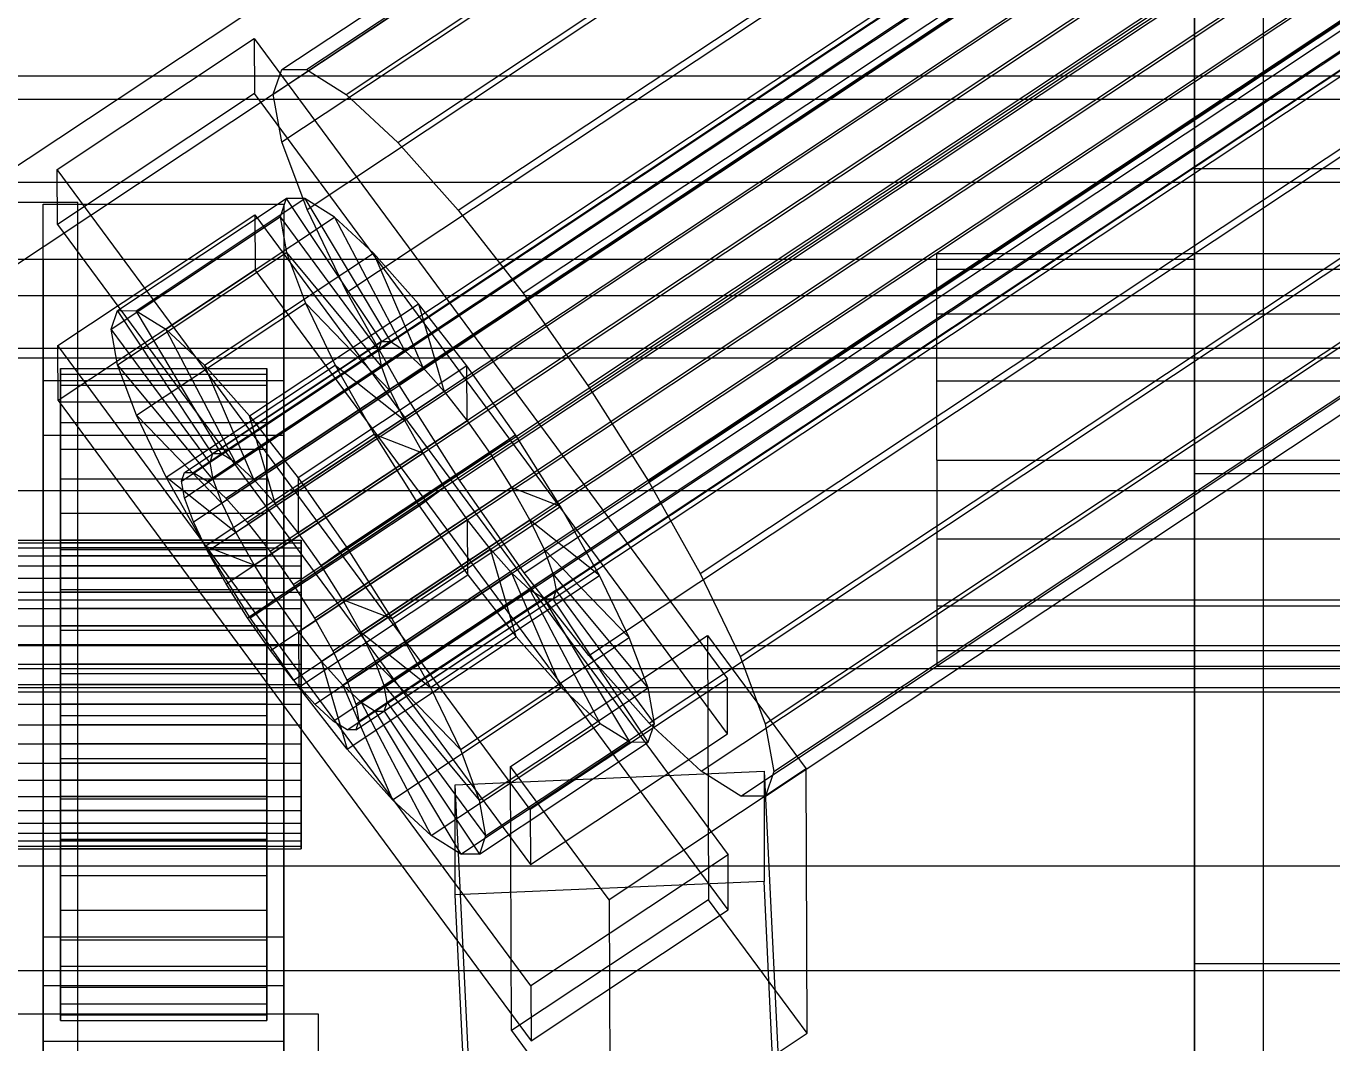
# Model space of a CAD drawing. Header units: millimetres. Extents: x -191664 to 191490, y -197311 to 10263.
# Drawn here: x 132 to 208, y -29853.9 to -29794.8 of the extents above; entities that cross this region are included whole.
import ezdxf

# ---------------------------------------------------------------- set-up
doc = ezdxf.new("R2010")
doc.units = ezdxf.units.MM
for name, color, linetype, lineweight in [('COTAS_USUARIO', 1, 'Continuous', 0), ('frontal_briquetadora', 7, 'Continuous', 0), ('frontal_C01', 7, 'Continuous', 0), ('frontal_C02', 7, 'Continuous', 0), ('frontal_secador', 7, 'Continuous', 0)]:
    doc.layers.add(name, color=color, linetype=linetype, lineweight=lineweight)
doc.dimstyles.new('PLANTA_100', dxfattribs={"dimtxt": 250, "dimasz": 150, "dimexe": 150, "dimexo": 80, "dimgap": 100, "dimtad": 1, "dimtih": 1, "dimtoh": 1, "dimdec": 1, "dimdsep": 46, "dimcen": 0.09, "dimclrd": 1, "dimclre": 1, "dimclrt": 1, "dimadec": 0, "dimazin": 0, "dimtfac": 1, "dimtdec": 4, "dimtofl": 0, "dimtmove": 0, "dimatfit": 3, "dimfxl": 1, "dimtolj": 1, "dimtzin": 0, "dimarcsym": 0})

# ---------------------------------------------------------------- blocks, each defined once
blk = doc.blocks.new('*D107')
at = {"layer": 'COTAS_USUARIO', "color": 1, "lineweight": -2, "transparency": 16777216}
for p, q in [((100, -29700), (1370, -29700)), ((1220, -29850), (1220, -30125)), ((100, -30275), (1370, -30275))]:
    blk.add_line(p, q, dxfattribs=at)
at = {"layer": 'COTAS_USUARIO', "color": 1, "transparency": 16777216}
for points in [[(1195, -29850), (1245, -29850), (1220, -29700)], [(1195, -30125), (1245, -30125), (1220, -30275)]]:
    blk.add_solid(points, dxfattribs=at)
at = {"layer": 'Defpoints', "color": 0, "transparency": 16777216}
for p in [(20, -29700), (20, -30275), (1220, -30275)]:
    blk.add_point(p, dxfattribs=at)
blk = doc.blocks.new('*D115')
at = {"layer": 'COTAS_USUARIO', "color": 1, "lineweight": -2, "transparency": 16777216}
for p, q in [((100, -29700), (1370, -29700)), ((1220, -29850), (1220, -30125)), ((100, -30275), (1370, -30275))]:
    blk.add_line(p, q, dxfattribs=at)
at = {"layer": 'COTAS_USUARIO', "color": 1, "transparency": 16777216}
for points in [[(1195, -29850), (1245, -29850), (1220, -29700)], [(1195, -30125), (1245, -30125), (1220, -30275)]]:
    blk.add_solid(points, dxfattribs=at)
at = {"layer": 'Defpoints', "color": 0, "transparency": 16777216}
for p in [(20, -29700), (20, -30275), (1220, -30275)]:
    blk.add_point(p, dxfattribs=at)
blk = doc.blocks.new('*D117')
at = {"layer": 'COTAS_USUARIO', "color": 1, "lineweight": -2, "transparency": 16777216}
for p, q in [((1200, -29280), (1200, -29130)), ((80, -29430), (1350, -29430)), ((80, -29710), (1350, -29710)), ((1200, -29860), (1200, -30010))]:
    blk.add_line(p, q, dxfattribs=at)
at = {"layer": 'COTAS_USUARIO', "color": 1, "transparency": 16777216}
for points in [[(1175, -29280), (1225, -29280), (1200, -29430)], [(1175, -29860), (1225, -29860), (1200, -29710)]]:
    blk.add_solid(points, dxfattribs=at)
at = {"layer": 'Defpoints', "color": 0, "transparency": 16777216}
for p in [(0, -29430), (0, -29710), (1200, -29710)]:
    blk.add_point(p, dxfattribs=at)
blk = doc.blocks.new('*D118')
at = {"layer": 'COTAS_USUARIO', "color": 1, "lineweight": -2, "transparency": 16777216}
for p, q in [((1200, -29560), (1200, -29410)), ((80, -29710), (1350, -29710)), ((80, -29990), (1350, -29990)), ((1200, -30140), (1200, -30290))]:
    blk.add_line(p, q, dxfattribs=at)
at = {"layer": 'COTAS_USUARIO', "color": 1, "transparency": 16777216}
for points in [[(1175, -29560), (1225, -29560), (1200, -29710)], [(1175, -30140), (1225, -30140), (1200, -29990)]]:
    blk.add_solid(points, dxfattribs=at)
at = {"layer": 'Defpoints', "color": 0, "transparency": 16777216}
for p in [(0, -29710), (0, -29990), (1200, -29990)]:
    blk.add_point(p, dxfattribs=at)
blk = doc.blocks.new('*D119')
at = {"layer": 'COTAS_USUARIO', "color": 1, "lineweight": -2, "transparency": 16777216}
for p, q in [((1200, -29840), (1200, -29690)), ((80, -29990), (1350, -29990)), ((80, -30270), (1350, -30270)), ((1200, -30420), (1200, -30570))]:
    blk.add_line(p, q, dxfattribs=at)
at = {"layer": 'COTAS_USUARIO', "color": 1, "transparency": 16777216}
for points in [[(1175, -29840), (1225, -29840), (1200, -29990)], [(1175, -30420), (1225, -30420), (1200, -30270)]]:
    blk.add_solid(points, dxfattribs=at)
at = {"layer": 'Defpoints', "color": 0, "transparency": 16777216}
for p in [(0, -29990), (0, -30270), (1200, -30270)]:
    blk.add_point(p, dxfattribs=at)

msp = doc.modelspace()

# ---------------------------------------------------------------- linework, layer by layer
at = {"layer": 'frontal_briquetadora', "color": 8, "true_color": 0x6f7d84}
for p, q in [((200, -29765), (200, -29920)), ((204, -29920), (204, -29765))]:
    msp.add_line(p, q, dxfattribs=at)
at = {"layer": 'frontal_briquetadora', "color": 9, "true_color": 0xb9c3c2}
for p, q in [((200, -29799.164), (200, -29786.061)), ((200, -29786.965), (200, -29800.407)), ((200, -29807.297), (200, -29792.217)), ((200, -29793.034), (200, -29808.326)), ((200, -29815.779), (200, -29799.164)), ((200, -29800.407), (200, -29817.241)), ((480, -29803.052), (200, -29803.052)), ((200, -29803.052), (200, -29806.399)), ((200, -29806.043), (200, -29803.052)), ((200, -29803.946), (200, -29803.763)), ((200, -29803.763), (200, -29809.778)), ((200, -29810.289), (200, -29803.946)), ((200, -29814.779), (200, -29806.043)), ((200, -29806.399), (200, -29815.42)), ((200, -29825.094), (200, -29807.297)), ((200, -29808.326), (-160, -29808.326)), ((200, -29808.326), (200, -29826.235)), ((200, -29809.778), (200, -29820.797)), ((200, -29821.536), (200, -29810.289)), ((200, -29827.53), (200, -29814.779)), ((200, -29815.42), (200, -29828.329)), ((200, -29834.281), (200, -29815.779)), ((200, -29817.241), (200, -29835.819)), ((480, -29820.797), (200, -29820.797)), ((200, -29820.797), (200, -29834.64)), ((200, -29835.46), (200, -29821.536)), ((200, -29843.865), (200, -29825.094)), ((200, -29826.235), (200, -29845.006)), ((200, -29841.77), (200, -29827.53)), ((200, -29828.329), (200, -29842.57)), ((200, -29852.858), (200, -29834.281)), ((200, -29834.64), (200, -29848.563)), ((200, -29849.302), (200, -29835.46)), ((200, -29835.819), (200, -29854.32)), ((200, -29854.679), (200, -29841.77)), ((200, -29842.57), (200, -29855.32)), ((200, -29861.773), (200, -29843.865)), ((200, -29845.006), (200, -29862.803)), ((200, -29848.563), (200, -29859.811)), ((200, -29860.322), (200, -29849.302)), ((480, -29849.302), (200, -29849.302)), ((200, -29869.692), (200, -29852.858))]:
    msp.add_line(p, q, dxfattribs=at)
at = {"layer": 'frontal_briquetadora', "color": 9, "true_color": 0xb7c1c4}
for p, q in [((185, -29808.913), (185, -29808)), ((285, -29808), (185, -29808)), ((185, -29811.515), (185, -29808.913)), ((285, -29808.913), (185, -29808.913)), ((185, -29815.408), (185, -29811.515)), ((285, -29811.515), (185, -29811.515)), ((185, -29820), (185, -29815.408)), ((285, -29815.408), (185, -29815.408)), ((185, -29820), (185, -29824.592)), ((185, -29820), (285, -29820)), ((185, -29824.592), (185, -29828.485)), ((285, -29824.592), (185, -29824.592)), ((185, -29828.485), (185, -29831.087)), ((285, -29828.485), (185, -29828.485)), ((185, -29831.087), (185, -29832)), ((285, -29831.087), (185, -29831.087)), ((285, -29832), (185, -29832))]:
    msp.add_line(p, q, dxfattribs=at)
at = {"layer": 'frontal_C01', "color": 252, "true_color": 0x83939a}
for p, q in [((146.872, -29797.274), (331.181, -29674.943)), ((148.32, -29797.282), (332.629, -29674.95)), ((146.383, -29798.708), (330.692, -29676.376)), ((150.629, -29798.729), (334.938, -29676.398)), ((146.887, -29801.484), (331.197, -29679.153)), ((153.641, -29801.518), (337.95, -29679.186)), ((148.35, -29805.414), (332.659, -29683.083)), ((157.152, -29805.458), (341.461, -29683.127)), ((150.672, -29810.23), (334.981, -29687.899)), ((345.231, -29687.95), (160.922, -29810.281)), ((153.694, -29815.604), (338.003, -29693.272)), ((164.693, -29815.658), (349.002, -29693.327)), ((157.211, -29821.169), (341.52, -29698.837)), ((168.21, -29821.223), (352.519, -29698.892)), ((160.982, -29826.546), (345.291, -29704.214)), ((171.232, -29826.597), (355.541, -29704.266)), ((164.752, -29831.369), (349.061, -29709.038)), ((173.554, -29831.413), (357.863, -29709.081)), ((168.263, -29835.309), (352.572, -29712.978)), ((175.016, -29835.343), (359.326, -29713.011)), ((171.275, -29838.098), (355.584, -29715.767)), ((175.521, -29838.119), (359.83, -29715.788)), ((173.584, -29839.545), (357.893, -29717.214)), ((175.032, -29839.552), (359.341, -29717.221)), ((146.383, -29798.708), (146.872, -29797.274)), ((146.872, -29797.274), (148.32, -29797.282)), ((148.32, -29797.282), (150.629, -29798.729)), ((146.887, -29801.484), (146.383, -29798.708)), ((150.629, -29798.729), (153.641, -29801.518)), ((148.35, -29805.414), (146.887, -29801.484)), ((153.641, -29801.518), (157.152, -29805.458)), ((150.672, -29810.23), (148.35, -29805.414)), ((157.152, -29805.458), (160.922, -29810.281)), ((153.694, -29815.604), (150.672, -29810.23)), ((160.922, -29810.281), (164.693, -29815.658)), ((157.211, -29821.169), (153.694, -29815.604)), ((164.693, -29815.658), (168.21, -29821.223)), ((160.982, -29826.546), (157.211, -29821.169)), ((168.21, -29821.223), (171.232, -29826.597)), ((164.752, -29831.369), (160.982, -29826.546)), ((171.232, -29826.597), (173.554, -29831.413)), ((168.263, -29835.309), (164.752, -29831.369)), ((173.554, -29831.413), (175.016, -29835.343)), ((171.275, -29838.098), (168.263, -29835.309)), ((175.016, -29835.343), (175.521, -29838.119)), ((173.584, -29839.545), (171.275, -29838.098)), ((175.521, -29838.119), (175.032, -29839.552)), ((175.032, -29839.552), (173.584, -29839.545))]:
    msp.add_line(p, q, dxfattribs=at)
at = {"layer": 'frontal_C01', "color": 9, "true_color": 0xbac6cb}
for p, q in [((141.045, -29821.218), (354.844, -29679.313)), ((141.218, -29820.71), (355.017, -29678.805)), ((141.731, -29820.712), (355.53, -29678.808)), ((142.549, -29821.225), (356.348, -29679.321)), ((141.224, -29822.201), (355.022, -29680.297)), ((143.617, -29822.213), (357.415, -29680.309)), ((141.742, -29823.594), (355.541, -29681.689)), ((144.861, -29823.609), (358.659, -29681.705)), ((142.565, -29825.3), (356.363, -29683.396)), ((359.995, -29683.414), (146.196, -29825.318)), ((143.635, -29827.204), (357.434, -29685.3)), ((147.533, -29827.224), (361.332, -29685.319)), ((144.881, -29829.176), (358.68, -29687.272)), ((148.779, -29829.196), (362.578, -29687.291)), ((146.218, -29831.082), (360.017, -29689.177)), ((149.85, -29831.1), (363.648, -29689.195)), ((147.554, -29832.79), (361.352, -29690.886)), ((150.672, -29832.806), (364.471, -29690.902)), ((148.798, -29834.187), (362.596, -29692.282)), ((151.191, -29834.199), (364.989, -29692.294)), ((149.865, -29835.175), (363.664, -29693.27)), ((150.683, -29835.688), (364.482, -29693.783)), ((151.196, -29835.69), (364.995, -29693.786)), ((151.369, -29835.182), (365.168, -29693.278)), ((141.045, -29821.218), (141.218, -29820.71)), ((141.218, -29820.71), (141.731, -29820.712)), ((141.731, -29820.712), (142.549, -29821.225)), ((141.224, -29822.201), (141.045, -29821.218)), ((142.549, -29821.225), (143.617, -29822.213)), ((141.742, -29823.594), (141.224, -29822.201)), ((143.617, -29822.213), (144.861, -29823.609)), ((142.565, -29825.3), (141.742, -29823.594)), ((144.861, -29823.609), (146.196, -29825.318)), ((-148, -29824.646), (148, -29824.646)), ((-148, -29824.803), (148, -29824.803)), ((-148, -29825.102), (148, -29825.102)), ((143.635, -29827.204), (142.565, -29825.3)), ((146.196, -29825.318), (147.533, -29827.224)), ((148, -29824.803), (148, -29824.646)), ((148, -29824.646), (148, -29825.102)), ((148, -29825.561), (148, -29824.803)), ((148, -29825.102), (148, -29826.138)), ((-148, -29825.561), (148, -29825.561)), ((148, -29826.869), (148, -29825.561)), ((-148, -29826.138), (148, -29826.138)), ((148, -29826.138), (148, -29827.685)), ((-148, -29826.869), (148, -29826.869)), ((144.881, -29829.176), (143.635, -29827.204)), ((147.533, -29827.224), (148.779, -29829.196)), ((148, -29828.638), (148, -29826.869)), ((-148, -29827.685), (148, -29827.685)), ((148, -29827.685), (148, -29829.636)), ((-148, -29828.638), (148, -29828.638)), ((148, -29830.746), (148, -29828.638)), ((-148, -29829.636), (148, -29829.636)), ((146.218, -29831.082), (144.881, -29829.176)), ((148, -29829.636), (148, -29831.86)), ((148.779, -29829.196), (149.85, -29831.1)), ((148, -29830.746), (-148, -29830.746)), ((147.554, -29832.79), (146.218, -29831.082)), ((148, -29833.051), (148, -29830.746)), ((149.85, -29831.1), (150.672, -29832.806)), ((-148, -29831.86), (148, -29831.86)), ((148, -29831.86), (148, -29834.204)), ((148.798, -29834.187), (147.554, -29832.79)), ((150.672, -29832.806), (151.191, -29834.199)), ((-148, -29833.051), (148, -29833.051)), ((148, -29835.395), (148, -29833.051)), ((-148, -29834.204), (148, -29834.204)), ((148, -29834.204), (148, -29836.509)), ((149.865, -29835.175), (148.798, -29834.187)), ((151.191, -29834.199), (151.369, -29835.182)), ((150.683, -29835.688), (149.865, -29835.175)), ((151.369, -29835.182), (151.196, -29835.69)), ((-148, -29835.395), (148, -29835.395)), ((148, -29837.619), (148, -29835.395)), ((151.196, -29835.69), (150.683, -29835.688)), ((-148, -29836.509), (148, -29836.509)), ((148, -29836.509), (148, -29838.618)), ((-148, -29837.619), (148, -29837.619)), ((148, -29839.571), (148, -29837.619)), ((-148, -29838.618), (148, -29838.618)), ((148, -29838.618), (148, -29840.386)), ((-148, -29839.571), (148, -29839.571)), ((148, -29841.118), (148, -29839.571)), ((-148, -29840.386), (148, -29840.386)), ((148, -29840.386), (148, -29841.694)), ((-148, -29841.118), (148, -29841.118)), ((148, -29842.154), (148, -29841.118)), ((-148, -29841.694), (148, -29841.694)), ((148, -29841.694), (148, -29842.452)), ((-148, -29842.154), (148, -29842.154)), ((-148, -29842.452), (148, -29842.452)), ((-148, -29842.609), (148, -29842.609)), ((148, -29842.609), (148, -29842.154)), ((148, -29842.452), (148, -29842.609))]:
    msp.add_line(p, q, dxfattribs=at)
at = {"layer": 'frontal_C01', "color": 139, "true_color": 0x345e4e}
for p, q in [((228.298, -29738.634), (130, -29803.877)), ((130, -29809.565), (228.298, -29744.321))]:
    msp.add_line(p, q, dxfattribs=at)
at = {"layer": 'frontal_C01', "color": 139, "true_color": 0x354b57}
for p, q in [((133.809, -29803.089), (145.277, -29795.477)), ((145.277, -29795.477), (145.289, -29798.679)), ((145.277, -29795.477), (172.809, -29832.716)), ((-450, -29797.635), (450, -29797.635)), ((145.289, -29798.679), (133.821, -29806.291)), ((172.821, -29835.918), (145.289, -29798.679)), ((133.821, -29806.291), (133.809, -29803.089)), ((161.341, -29840.328), (133.809, -29803.089)), ((133, -29808.317), (133, -29805.115)), ((133, -29805.115), (147, -29805.115)), ((133, -29850.588), (133, -29805.115)), ((147, -29805.115), (147, -29808.317)), ((147, -29805.115), (147, -29850.588)), ((133.821, -29806.291), (161.353, -29843.53)), ((133.847, -29813.335), (145.315, -29805.723)), ((145.315, -29805.723), (145.327, -29808.925)), ((145.315, -29805.723), (172.847, -29842.962)), ((147, -29808.317), (133, -29808.317)), ((133, -29808.317), (133, -29853.79)), ((147, -29853.79), (147, -29808.317)), ((145.327, -29808.925), (133.859, -29816.536)), ((172.859, -29846.163), (145.327, -29808.925)), ((450, -29810.442), (-450, -29810.442)), ((133.859, -29816.536), (133.847, -29813.335)), ((161.379, -29850.573), (133.847, -29813.335)), ((133, -29818.562), (133, -29815.36)), ((133, -29815.36), (147, -29815.36)), ((133, -29860.834), (133, -29815.36)), ((147, -29815.36), (147, -29818.562)), ((147, -29815.36), (147, -29860.834)), ((133.859, -29816.536), (161.391, -29853.775)), ((147, -29818.562), (133, -29818.562)), ((133, -29818.562), (133, -29864.035)), ((147, -29864.035), (147, -29818.562)), ((160.19, -29837.816), (171.658, -29830.204)), ((171.658, -29830.204), (171.715, -29845.572)), ((171.658, -29830.204), (177.394, -29837.962)), ((450, -29830.793), (-450, -29830.793)), ((172.809, -29832.716), (161.341, -29840.328)), ((172.821, -29835.918), (172.809, -29832.716)), ((161.353, -29843.53), (172.821, -29835.918)), ((156.962, -29838.885), (174.943, -29838.098)), ((160.247, -29853.184), (160.19, -29837.816)), ((165.926, -29845.574), (160.19, -29837.816)), ((177.394, -29837.962), (165.926, -29845.574)), ((174.943, -29838.098), (174.943, -29844.503)), ((174.943, -29838.098), (177.811, -29896.918)), ((177.451, -29853.331), (177.394, -29837.962)), ((156.962, -29845.29), (156.962, -29838.885)), ((159.83, -29897.704), (156.962, -29838.885)), ((161.341, -29840.328), (161.353, -29843.53)), ((172.847, -29842.962), (161.379, -29850.573)), ((172.859, -29846.163), (172.847, -29842.962)), ((-450, -29843.6), (450, -29843.6)), ((174.943, -29844.503), (156.962, -29845.29)), ((177.811, -29903.322), (174.943, -29844.503)), ((159.83, -29904.109), (156.962, -29845.29)), ((171.715, -29845.572), (160.247, -29853.184)), ((165.926, -29845.574), (165.983, -29860.942)), ((177.451, -29853.331), (171.715, -29845.572)), ((161.391, -29853.775), (172.859, -29846.163)), ((133, -29863.101), (133, -29847.733)), ((133, -29847.733), (147, -29847.733)), ((133, -29857.206), (133, -29847.733)), ((147, -29847.733), (147, -29863.101)), ((147, -29847.733), (147, -29857.206)), ((147, -29850.588), (133, -29850.588)), ((133, -29850.588), (133, -29853.79)), ((147, -29853.79), (147, -29850.588)), ((161.379, -29850.573), (161.391, -29853.775)), ((131, -29852.215), (149, -29852.215)), ((149, -29852.215), (149, -29858.619)), ((149, -29852.215), (149, -29897.31)), ((160.247, -29853.184), (165.983, -29860.942)), ((165.983, -29860.942), (177.451, -29853.331)), ((133, -29853.79), (147, -29853.79))]:
    msp.add_line(p, q, dxfattribs=at)
at = {"layer": 'frontal_C01', "color": 155, "true_color": 0x617580}
for p, q in [((137.313, -29811.3), (147.143, -29804.776)), ((138.396, -29811.305), (148.226, -29804.781)), ((147.143, -29804.776), (146.777, -29805.848)), ((148.226, -29804.781), (147.143, -29804.776)), ((147.143, -29804.776), (152.686, -29813.098)), ((149.953, -29805.864), (148.226, -29804.781)), ((148.226, -29804.781), (153.199, -29813.101)), ((136.948, -29812.372), (146.777, -29805.848)), ((140.123, -29812.388), (149.953, -29805.864)), ((146.777, -29805.848), (152.513, -29813.606)), ((146.777, -29805.848), (147.155, -29807.925)), ((152.207, -29807.95), (149.953, -29805.864)), ((149.953, -29805.864), (154.017, -29813.613)), ((137.325, -29814.449), (147.155, -29807.925)), ((142.377, -29814.474), (152.207, -29807.95)), ((147.155, -29807.925), (152.692, -29814.59)), ((147.155, -29807.925), (148.249, -29810.864)), ((154.833, -29810.897), (152.207, -29807.95)), ((152.207, -29807.95), (155.085, -29814.602)), ((138.419, -29817.389), (148.249, -29810.864)), ((145.003, -29817.421), (154.833, -29810.897)), ((148.249, -29810.864), (153.21, -29815.982)), ((148.249, -29810.864), (149.985, -29814.467)), ((157.653, -29814.505), (154.833, -29810.897)), ((154.833, -29810.897), (156.329, -29815.998)), ((136.948, -29812.372), (137.313, -29811.3)), ((142.856, -29819.622), (137.313, -29811.3)), ((137.313, -29811.3), (138.396, -29811.305)), ((143.369, -29819.625), (138.396, -29811.305)), ((138.396, -29811.305), (140.123, -29812.388)), ((142.683, -29820.13), (136.948, -29812.372)), ((137.325, -29814.449), (136.948, -29812.372)), ((144.188, -29820.138), (140.123, -29812.388)), ((140.123, -29812.388), (142.377, -29814.474)), ((152.686, -29813.098), (142.856, -29819.622)), ((153.199, -29813.101), (143.369, -29819.625)), ((152.513, -29813.606), (152.686, -29813.098)), ((152.686, -29813.098), (153.199, -29813.101)), ((153.199, -29813.101), (154.017, -29813.613)), ((152.513, -29813.606), (142.683, -29820.13)), ((154.017, -29813.613), (144.188, -29820.138)), ((152.692, -29814.59), (152.513, -29813.606)), ((154.017, -29813.613), (155.085, -29814.602)), ((134, -29824.646), (134, -29814.667)), ((134, -29814.667), (134, -29814.998)), ((134, -29814.667), (146, -29814.667)), ((134, -29815.628), (134, -29814.667)), ((142.862, -29821.114), (137.325, -29814.449)), ((138.419, -29817.389), (137.325, -29814.449)), ((140.156, -29820.991), (149.985, -29814.467)), ((145.255, -29821.126), (142.377, -29814.474)), ((142.377, -29814.474), (145.003, -29817.421)), ((152.692, -29814.59), (142.862, -29821.114)), ((155.085, -29814.602), (145.255, -29821.126)), ((146, -29814.998), (146, -29814.667)), ((146, -29814.667), (146, -29824.646)), ((146, -29814.667), (146, -29815.628)), ((157.653, -29814.505), (147.823, -29821.029)), ((149.985, -29814.467), (154.033, -29817.689)), ((149.985, -29814.467), (152.246, -29818.486)), ((153.21, -29815.982), (152.692, -29814.59)), ((155.085, -29814.602), (156.329, -29815.998)), ((157.665, -29817.707), (157.653, -29814.505)), ((160.474, -29818.527), (157.653, -29814.505)), ((134, -29824.803), (134, -29814.998)), ((134, -29814.998), (134, -29816.598)), ((134, -29814.998), (146, -29814.998)), ((146, -29816.598), (146, -29814.998)), ((146, -29814.998), (146, -29824.803)), ((134, -29825.102), (134, -29815.628)), ((134, -29815.628), (146, -29815.628)), ((134, -29817.816), (134, -29815.628)), ((153.21, -29815.982), (143.38, -29822.506)), ((146, -29815.628), (146, -29825.102)), ((146, -29815.628), (146, -29817.816)), ((156.329, -29815.998), (146.499, -29822.522)), ((154.033, -29817.689), (153.21, -29815.982)), ((156.329, -29815.998), (157.665, -29817.707)), ((134, -29825.561), (134, -29816.598)), ((134, -29816.598), (134, -29819.36)), ((134, -29816.598), (146, -29816.598)), ((146, -29819.36), (146, -29816.598)), ((146, -29816.598), (146, -29825.561)), ((143.38, -29822.506), (138.419, -29817.389)), ((140.156, -29820.991), (138.419, -29817.389)), ((154.033, -29817.689), (144.203, -29824.213)), ((146.499, -29822.522), (145.003, -29817.421)), ((145.003, -29817.421), (147.823, -29821.029)), ((147.835, -29824.231), (157.665, -29817.707)), ((155.103, -29819.593), (154.033, -29817.689)), ((157.665, -29817.707), (159.001, -29819.612)), ((134, -29826.138), (134, -29817.816)), ((134, -29817.816), (146, -29817.816)), ((134, -29821.081), (134, -29817.816)), ((142.416, -29825.011), (152.246, -29818.486)), ((146, -29817.816), (146, -29826.138)), ((146, -29817.816), (146, -29821.081)), ((152.246, -29818.486), (155.103, -29819.593)), ((152.246, -29818.486), (154.877, -29822.649)), ((150.644, -29825.052), (160.474, -29818.527)), ((160.474, -29818.527), (159.001, -29819.612)), ((163.105, -29822.69), (160.474, -29818.527)), ((134, -29826.869), (134, -29819.36)), ((134, -29819.36), (134, -29823.093)), ((134, -29819.36), (146, -29819.36)), ((142.856, -29819.622), (142.683, -29820.13)), ((143.369, -29819.625), (142.856, -29819.622)), ((144.188, -29820.138), (143.369, -29819.625)), ((155.103, -29819.593), (145.274, -29826.117)), ((146, -29823.093), (146, -29819.36)), ((146, -29819.36), (146, -29826.869)), ((159.001, -29819.612), (149.171, -29826.136)), ((156.35, -29821.564), (155.103, -29819.593)), ((159.001, -29819.612), (160.247, -29821.584)), ((142.683, -29820.13), (142.862, -29821.114)), ((145.255, -29821.126), (144.188, -29820.138)), ((134, -29827.685), (134, -29821.081)), ((134, -29821.081), (146, -29821.081)), ((134, -29825.202), (134, -29821.081)), ((144.203, -29824.213), (140.156, -29820.991)), ((142.416, -29825.011), (140.156, -29820.991)), ((142.862, -29821.114), (143.38, -29822.506)), ((146.499, -29822.522), (145.255, -29821.126)), ((146, -29821.081), (146, -29827.685)), ((146, -29821.081), (146, -29825.202)), ((147.823, -29821.029), (147.835, -29824.231)), ((147.823, -29821.029), (150.644, -29825.052)), ((156.35, -29821.564), (146.52, -29828.089)), ((160.247, -29821.584), (150.417, -29828.108)), ((154.877, -29822.649), (156.35, -29821.564)), ((157.686, -29823.47), (156.35, -29821.564)), ((163.105, -29822.69), (160.247, -29821.584)), ((160.247, -29821.584), (161.318, -29823.488)), ((143.38, -29822.506), (144.203, -29824.213)), ((145.047, -29829.173), (154.877, -29822.649)), ((147.835, -29824.231), (146.499, -29822.522)), ((153.275, -29829.214), (163.105, -29822.69)), ((154.877, -29822.649), (157.698, -29826.672)), ((165.365, -29826.71), (163.105, -29822.69)), ((134, -29828.638), (134, -29823.093)), ((134, -29823.093), (134, -29827.544)), ((134, -29823.093), (146, -29823.093)), ((146, -29827.544), (146, -29823.093)), ((146, -29823.093), (146, -29828.638)), ((157.686, -29823.47), (147.856, -29829.994)), ((161.318, -29823.488), (151.488, -29830.012)), ((157.698, -29826.672), (157.686, -29823.47)), ((159.022, -29825.179), (157.686, -29823.47)), ((165.365, -29826.71), (161.318, -29823.488)), ((161.318, -29823.488), (162.14, -29825.194)), ((144.203, -29824.213), (145.274, -29826.117)), ((149.171, -29826.136), (147.835, -29824.231)), ((134, -29824.803), (134, -29824.646)), ((146, -29824.646), (134, -29824.646)), ((134, -29824.646), (134, -29825.102)), ((134, -29825.561), (134, -29824.803)), ((146, -29824.803), (134, -29824.803)), ((146, -29825.102), (134, -29825.102)), ((134, -29825.102), (134, -29826.138)), ((134, -29829.636), (134, -29825.202)), ((134, -29825.202), (146, -29825.202)), ((134, -29829.896), (134, -29825.202)), ((145.274, -29826.117), (142.416, -29825.011)), ((145.047, -29829.173), (142.416, -29825.011)), ((146, -29824.646), (146, -29824.803)), ((146, -29825.102), (146, -29824.646)), ((146, -29824.803), (146, -29825.561)), ((146, -29826.138), (146, -29825.102)), ((146, -29825.202), (146, -29829.636)), ((146, -29825.202), (146, -29829.896)), ((149.171, -29826.136), (150.644, -29825.052)), ((159.022, -29825.179), (149.192, -29831.703)), ((150.644, -29825.052), (153.275, -29829.214)), ((162.14, -29825.194), (152.311, -29831.719)), ((160.518, -29830.279), (159.022, -29825.179)), ((160.266, -29826.575), (159.022, -29825.179)), ((167.102, -29830.312), (162.14, -29825.194)), ((162.14, -29825.194), (162.659, -29826.587)), ((134, -29826.869), (134, -29825.561)), ((146, -29825.561), (134, -29825.561)), ((146, -29825.561), (146, -29826.869)), ((146, -29826.138), (134, -29826.138)), ((134, -29826.138), (134, -29827.685)), ((145.274, -29826.117), (146.52, -29828.089)), ((146, -29827.685), (146, -29826.138)), ((147.868, -29833.196), (157.698, -29826.672)), ((150.417, -29828.108), (149.171, -29826.136)), ((160.266, -29826.575), (150.436, -29833.099)), ((162.659, -29826.587), (152.829, -29833.111)), ((155.535, -29833.234), (165.365, -29826.71)), ((157.698, -29826.672), (160.518, -29830.279)), ((163.144, -29833.227), (160.266, -29826.575)), ((161.333, -29827.563), (160.266, -29826.575)), ((168.196, -29833.252), (162.659, -29826.587)), ((162.659, -29826.587), (162.837, -29827.571)), ((167.102, -29830.312), (165.365, -29826.71)), ((134, -29828.638), (134, -29826.869)), ((146, -29826.869), (134, -29826.869)), ((134, -29827.544), (134, -29830.746)), ((146, -29827.544), (134, -29827.544)), ((134, -29827.544), (134, -29832.41)), ((146, -29826.869), (146, -29828.638)), ((146, -29830.746), (146, -29827.544)), ((146, -29832.41), (146, -29827.544)), ((161.333, -29827.563), (151.503, -29834.087)), ((162.837, -29827.571), (153.008, -29834.095)), ((165.397, -29835.313), (161.333, -29827.563)), ((162.151, -29828.076), (161.333, -29827.563)), ((162.837, -29827.571), (162.664, -29828.078)), ((168.573, -29835.329), (162.837, -29827.571)), ((146, -29827.685), (134, -29827.685)), ((134, -29827.685), (134, -29829.636)), ((146.52, -29828.089), (145.047, -29829.173)), ((146, -29829.636), (146, -29827.685)), ((146.52, -29828.089), (147.856, -29829.994)), ((151.488, -29830.012), (150.417, -29828.108)), ((150.417, -29828.108), (153.275, -29829.214)), ((162.151, -29828.076), (152.321, -29834.6)), ((162.664, -29828.078), (152.835, -29834.603)), ((167.125, -29836.395), (162.151, -29828.076)), ((162.664, -29828.078), (162.151, -29828.076)), ((168.208, -29836.401), (162.664, -29828.078)), ((134, -29830.746), (134, -29828.638)), ((146, -29828.638), (134, -29828.638)), ((146, -29828.638), (146, -29830.746)), ((146, -29829.636), (134, -29829.636)), ((134, -29829.636), (134, -29831.86)), ((134, -29831.86), (134, -29829.896)), ((134, -29829.896), (146, -29829.896)), ((134, -29834.845), (134, -29829.896)), ((147.868, -29833.196), (145.047, -29829.173)), ((146, -29831.86), (146, -29829.636)), ((146, -29829.896), (146, -29831.86)), ((146, -29829.896), (146, -29834.845)), ((153.275, -29829.214), (155.535, -29833.234)), ((147.856, -29829.994), (147.868, -29833.196)), ((147.856, -29829.994), (149.192, -29831.703)), ((150.688, -29836.804), (160.518, -29830.279)), ((152.311, -29831.719), (151.488, -29830.012)), ((151.488, -29830.012), (155.535, -29833.234)), ((157.272, -29836.837), (167.102, -29830.312)), ((160.518, -29830.279), (163.144, -29833.227)), ((168.196, -29833.252), (167.102, -29830.312)), ((134, -29830.746), (146, -29830.746)), ((134, -29833.051), (134, -29830.746)), ((146, -29830.746), (146, -29833.051)), ((146, -29831.86), (134, -29831.86)), ((134, -29831.86), (134, -29834.204)), ((146, -29834.204), (146, -29831.86)), ((149.192, -29831.703), (150.688, -29836.804)), ((149.192, -29831.703), (150.436, -29833.099)), ((152.829, -29833.111), (152.311, -29831.719)), ((152.311, -29831.719), (157.272, -29836.837)), ((134, -29833.051), (134, -29832.41)), ((134, -29832.41), (134, -29837.359)), ((134, -29832.41), (146, -29832.41)), ((146, -29837.359), (146, -29832.41)), ((146, -29832.41), (146, -29833.051)), ((134, -29835.395), (134, -29833.051)), ((146, -29833.051), (134, -29833.051)), ((146, -29833.051), (146, -29835.395)), ((150.688, -29836.804), (147.868, -29833.196)), ((150.436, -29833.099), (153.314, -29839.751)), ((150.436, -29833.099), (151.503, -29834.087)), ((153.008, -29834.095), (152.829, -29833.111)), ((152.829, -29833.111), (158.366, -29839.776)), ((153.314, -29839.751), (163.144, -29833.227)), ((155.535, -29833.234), (157.272, -29836.837)), ((158.366, -29839.776), (168.196, -29833.252)), ((163.144, -29833.227), (165.397, -29835.313)), ((168.573, -29835.329), (168.196, -29833.252)), ((134, -29834.204), (134, -29834.845)), ((146, -29834.204), (134, -29834.204)), ((134, -29834.204), (134, -29836.509)), ((146, -29834.845), (146, -29834.204)), ((146, -29836.509), (146, -29834.204)), ((151.503, -29834.087), (155.567, -29841.837)), ((151.503, -29834.087), (152.321, -29834.6)), ((152.835, -29834.603), (153.008, -29834.095)), ((153.008, -29834.095), (158.743, -29841.853)), ((134, -29834.845), (146, -29834.845)), ((134, -29839.711), (134, -29834.845)), ((146, -29834.845), (146, -29839.711)), ((152.321, -29834.6), (157.295, -29842.92)), ((152.321, -29834.6), (152.835, -29834.603)), ((152.835, -29834.603), (158.378, -29842.925)), ((134, -29837.619), (134, -29835.395)), ((134, -29835.395), (134, -29837.359)), ((146, -29835.395), (134, -29835.395)), ((146, -29837.359), (146, -29835.395)), ((146, -29835.395), (146, -29837.619)), ((155.567, -29841.837), (165.397, -29835.313)), ((158.743, -29841.853), (168.573, -29835.329)), ((165.397, -29835.313), (167.125, -29836.395)), ((168.208, -29836.401), (168.573, -29835.329)), ((134, -29836.509), (134, -29839.711)), ((146, -29836.509), (134, -29836.509)), ((134, -29836.509), (134, -29838.618)), ((146, -29839.711), (146, -29836.509)), ((146, -29838.618), (146, -29836.509)), ((157.295, -29842.92), (167.125, -29836.395)), ((158.378, -29842.925), (168.208, -29836.401)), ((167.125, -29836.395), (168.208, -29836.401)), ((134, -29837.359), (134, -29842.054)), ((134, -29837.359), (146, -29837.359)), ((146, -29842.054), (146, -29837.359)), ((153.314, -29839.751), (150.688, -29836.804)), ((157.272, -29836.837), (158.366, -29839.776)), ((134, -29839.571), (134, -29837.619)), ((134, -29837.619), (134, -29842.054)), ((146, -29837.619), (134, -29837.619)), ((146, -29842.054), (146, -29837.619)), ((146, -29837.619), (146, -29839.571)), ((134, -29838.618), (134, -29844.163)), ((146, -29838.618), (134, -29838.618)), ((134, -29838.618), (134, -29840.386)), ((146, -29844.163), (146, -29838.618)), ((146, -29840.386), (146, -29838.618)), ((134, -29841.118), (134, -29839.571)), ((134, -29839.571), (134, -29846.174)), ((146, -29839.571), (134, -29839.571)), ((134, -29839.711), (146, -29839.711)), ((134, -29844.163), (134, -29839.711)), ((146, -29846.174), (146, -29839.571)), ((146, -29839.571), (146, -29841.118)), ((146, -29839.711), (146, -29844.163)), ((155.567, -29841.837), (153.314, -29839.751)), ((134, -29840.386), (134, -29847.896)), ((146, -29840.386), (134, -29840.386)), ((134, -29840.386), (134, -29841.694)), ((146, -29847.896), (146, -29840.386)), ((146, -29841.694), (146, -29840.386)), ((158.366, -29839.776), (158.743, -29841.853)), ((134, -29842.154), (134, -29841.118)), ((134, -29841.118), (134, -29849.44)), ((146, -29841.118), (134, -29841.118)), ((146, -29849.44), (146, -29841.118)), ((146, -29841.118), (146, -29842.154)), ((134, -29841.694), (134, -29850.657)), ((146, -29841.694), (134, -29841.694)), ((134, -29841.694), (134, -29842.452)), ((134, -29842.054), (134, -29846.174)), ((134, -29842.054), (146, -29842.054)), ((146, -29850.657), (146, -29841.694)), ((146, -29842.452), (146, -29841.694)), ((146, -29846.174), (146, -29842.054)), ((157.295, -29842.92), (155.567, -29841.837)), ((158.743, -29841.853), (158.378, -29842.925)), ((134, -29842.609), (134, -29842.154)), ((134, -29842.154), (134, -29851.628)), ((146, -29842.154), (134, -29842.154)), ((134, -29842.452), (134, -29852.258)), ((146, -29842.452), (134, -29842.452)), ((134, -29842.452), (134, -29842.609)), ((134, -29842.609), (134, -29852.589)), ((146, -29842.609), (134, -29842.609)), ((146, -29851.628), (146, -29842.154)), ((146, -29842.154), (146, -29842.609)), ((146, -29852.258), (146, -29842.452)), ((146, -29842.609), (146, -29842.452)), ((146, -29852.589), (146, -29842.609)), ((158.378, -29842.925), (157.295, -29842.92)), ((134, -29844.163), (146, -29844.163)), ((134, -29847.896), (134, -29844.163)), ((146, -29844.163), (146, -29847.896)), ((134, -29846.174), (134, -29849.44)), ((134, -29846.174), (146, -29846.174)), ((146, -29849.44), (146, -29846.174)), ((134, -29847.896), (146, -29847.896)), ((134, -29850.657), (134, -29847.896)), ((146, -29847.896), (146, -29850.657)), ((134, -29849.44), (134, -29851.628)), ((134, -29849.44), (146, -29849.44)), ((146, -29851.628), (146, -29849.44)), ((134, -29850.657), (146, -29850.657)), ((134, -29852.258), (134, -29850.657)), ((146, -29850.657), (146, -29852.258)), ((134, -29851.628), (134, -29852.589)), ((134, -29851.628), (146, -29851.628)), ((146, -29852.589), (146, -29851.628)), ((134, -29852.258), (146, -29852.258)), ((134, -29852.589), (134, -29852.258)), ((134, -29852.589), (146, -29852.589)), ((146, -29852.258), (146, -29852.589))]:
    msp.add_line(p, q, dxfattribs=at)
at = {"layer": 'frontal_C02', "color": 139, "true_color": 0x354b57}
msp.add_line((-425, -29799.004), (425, -29799.004), dxfattribs=at)
at = {"layer": 'frontal_secador', "color": 253, "true_color": 0xa4b0b5}
for p, q in [((1360, -29803.853), (-1360, -29803.853)), ((1360, -29813.5), (-1360, -29813.5)), ((1250, -29814.076), (-1250, -29814.076)), ((1360, -29821.784), (-1360, -29821.784)), ((1360, -29828.141), (-1360, -29828.141)), ((1360, -29832.137), (-1360, -29832.137)), ((1360, -29833.5), (-1360, -29833.5)), ((1250, -29833.25), (-1250, -29833.25)), ((1250, -29849.715), (-1250, -29849.715))]:
    msp.add_line(p, q, dxfattribs=at)
at = {"layer": 'frontal_secador', "color": 142, "true_color": 0x159eb4}
for p in [(-135, -29805), (135, -30095)]:
    msp.add_line(p, (135, -29805), dxfattribs=at)

# ---------------------------------------------------------------- dimensions: what is measured, and where the dimension line sits
at = {"layer": 'COTAS_USUARIO'}
for p1, p2, picture, middle in [((0, -29430), (0, -29710), '*D117', (1200, -29570)), ((0, -29710), (0, -29990), '*D118', (1200, -29850)), ((0, -29990), (0, -30270), '*D119', (1200, -30130)), ((20, -29700), (20, -30275), '*D107', (1220, -29987.5)), ((20, -29700), (20, -30275), '*D115', (1220, -29987.5))]:
    dim = msp.add_aligned_dim(p1=p1, p2=p2, distance=1200, dimstyle='PLANTA_100', dxfattribs=at)
    dim.commit()
    dim.dimension.update_dxf_attribs({"geometry": picture, "text_midpoint": middle})

doc.saveas('drawing.dxf')
